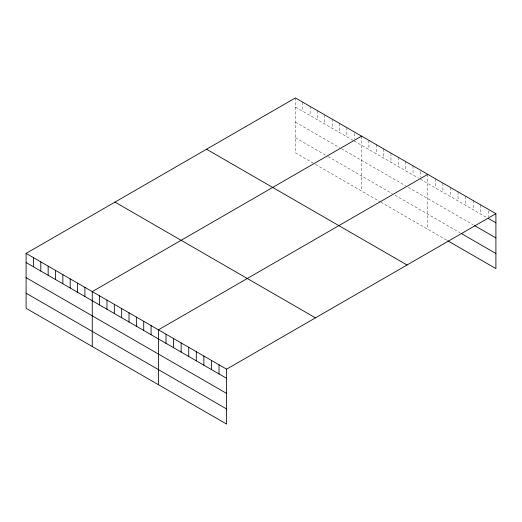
<?xml version="1.0" encoding="UTF-8"?>
<svg xmlns="http://www.w3.org/2000/svg" width="522" height="522" viewBox="0 0 522 522"><rect width="100%" height="100%" fill="white"/><g stroke="black" fill="none" stroke-linecap="round" stroke-linejoin="round"><path stroke-width="0.39" stroke-dasharray="2.61 1.96" d="M295.406 97.927L295.406 152.835L314.786 164.025M295.406 107.069L352.879 140.255M354.216 141.025L418.376 178.067M420.38 179.222L486.948 217.661M295.406 122.174L339.515 147.641M341.518 148.796L405.679 185.839M408.348 187.385L473.18 224.812M295.406 137.736L327.483 156.254M328.149 156.639L392.309 193.682M394.984 195.228L460.097 232.819M315.451 164.41L380.277 201.838M380.949 202.229L447.008 240.368M488.324 210.836L488.324 216.93M480.749 204.937L480.749 214.079M473.18 200.565L473.18 209.707M465.604 196.187L465.604 205.335M458.029 191.815L458.029 200.963M450.453 187.444L450.453 196.585M442.878 183.072L442.878 192.213M435.302 178.7L435.302 187.842M427.733 174.328L427.733 229.236M420.38 171.607L420.38 176.938M413.026 165.839L413.026 174.981M405.679 161.592L405.679 170.733M398.325 157.35L398.325 166.492M390.971 153.103L390.971 162.244M383.624 148.861L383.624 158.003M376.271 144.614L376.271 153.755M368.917 140.372L368.917 149.514M361.57 136.125L361.57 191.039M354.216 133.404L354.216 138.741M346.862 127.636L346.862 136.784M339.515 123.394L339.515 132.536M332.162 119.146L332.162 128.295M324.808 114.905L324.808 124.047M317.461 110.657L317.461 119.806M310.107 106.416L310.107 115.558M302.753 102.168L302.753 111.316"/><path stroke-width="0.78" d="M495.9 213.681L226.594 369.165L226.594 424.073L26.1 308.319L26.1 253.405L295.406 97.927L495.9 213.681L495.9 268.595L447.7 240.766M361.57 136.125L92.263 291.609L92.263 346.517M427.733 174.328L158.427 329.806L158.427 384.714M488.324 218.45L495.9 222.829M474.557 225.602L495.9 237.928M461.474 233.615L495.9 253.49M206.536 149.233L407.029 264.993M114.97 202.099L315.464 317.852M26.1 253.405L226.594 369.165M26.1 262.553L226.594 378.306M26.1 277.652L226.594 393.412M26.1 293.214L226.594 408.967M219.025 364.793L219.025 373.935M211.449 360.415L211.449 369.563M203.874 356.043L203.874 365.185M196.298 351.671L196.298 360.813M188.723 347.3L188.723 356.441M181.154 342.928L181.154 352.069M173.578 338.55L173.578 347.698M166.003 334.178L166.003 343.319M151.073 325.558L151.073 334.706M143.726 321.317L143.726 330.459M136.373 317.076L136.373 326.217M129.019 312.828L129.019 321.97M121.672 308.587L121.672 317.728M114.318 304.339L114.318 313.481M106.964 300.098L106.964 309.239M99.617 295.85L99.617 304.992M84.91 287.361L84.91 296.509M77.563 283.12L77.563 292.261M70.209 278.872L70.209 288.02M62.855 274.631L62.855 283.772M55.508 270.383L55.508 279.531M48.154 266.142L48.154 275.283M40.801 261.894L40.801 271.042M33.454 257.653L33.454 266.794"/></g></svg>
